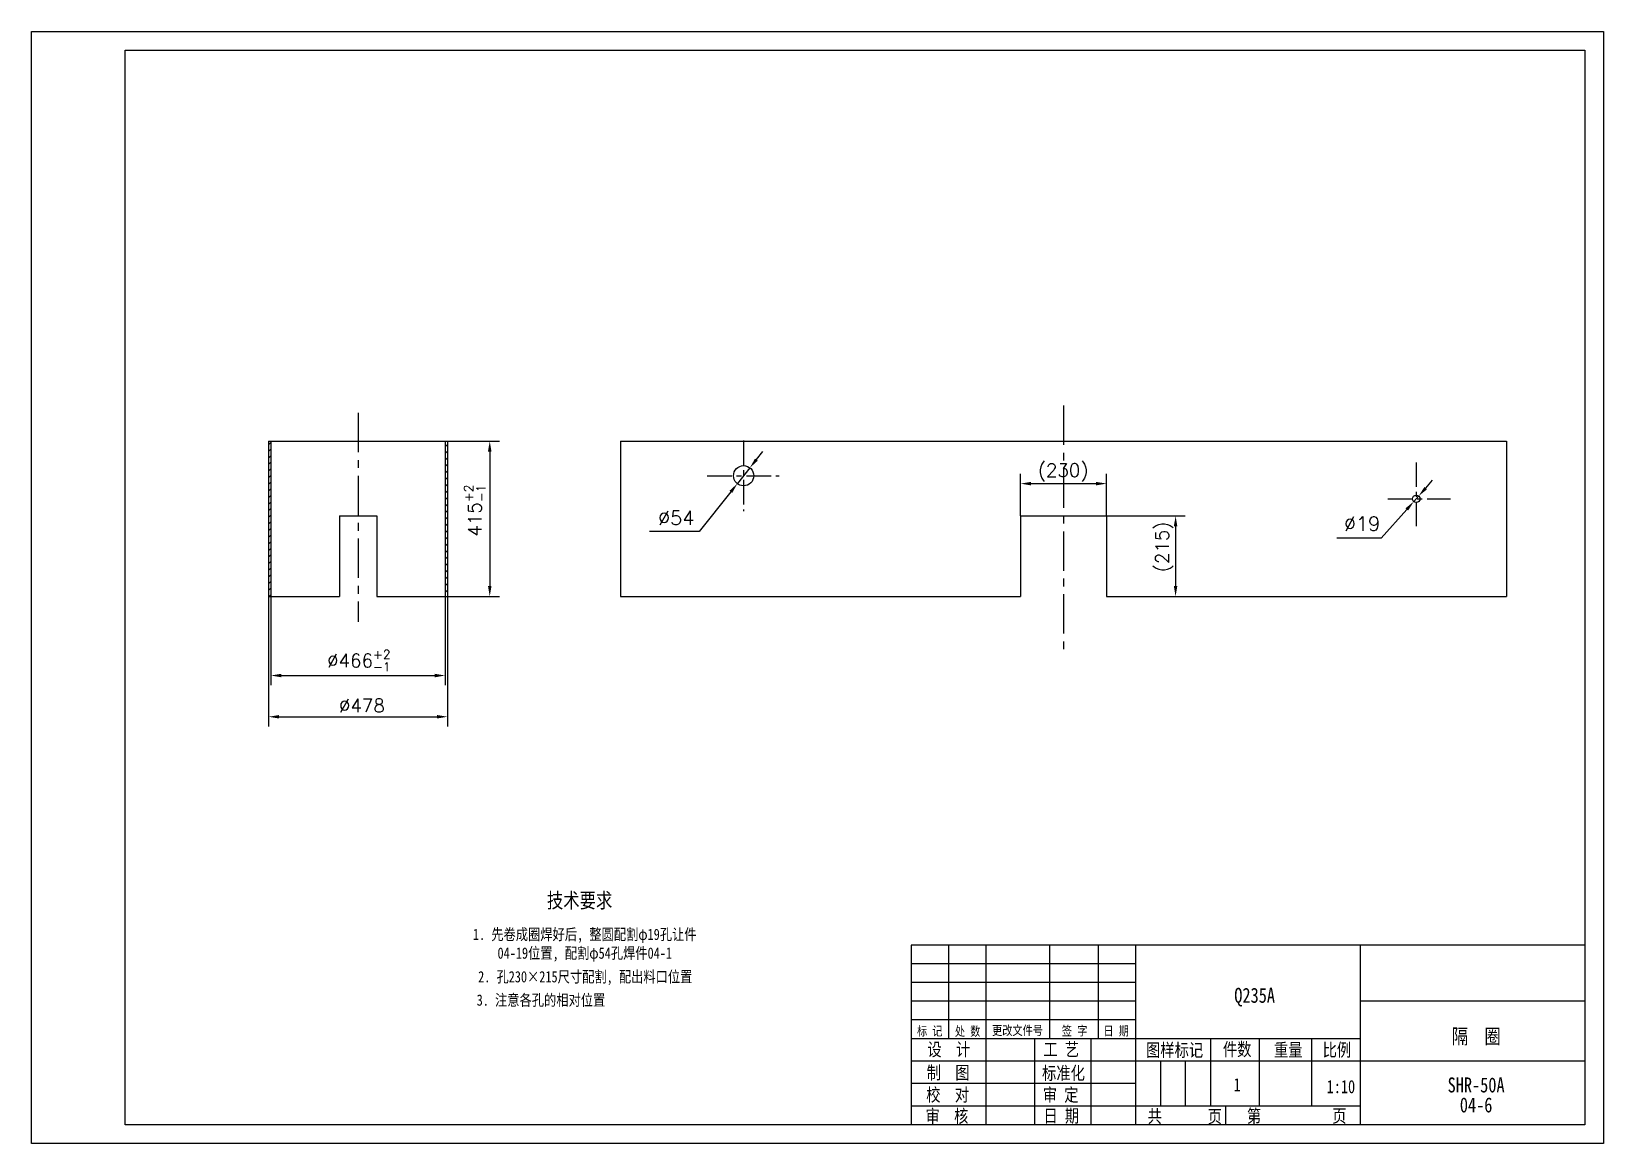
# Model space of a CAD drawing. Extents: x -1538 to 2662, y -952 to 2018.
import ezdxf

# ---------------------------------------------------------------- set-up
doc = ezdxf.new("R2010")
doc.units = 0
doc.header["$LTSCALE"] = 10.5
doc.header["$MEASUREMENT"] = 0
doc.linetypes.add('CENTER', pattern=[2, 1.25, -0.25, 0.25, -0.25])
doc.layers.get('0').update_dxf_attribs({"color": 2, "linetype": 'CONTINUOUS'})
doc.layers.get('DEFPOINTS').update_dxf_attribs({"linetype": 'CONTINUOUS'})
for name, color, linetype in [('LINE_THIN', 2, 'CONTINUOUS'), ('PART', 3, 'CONTINUOUS'), ('SMPEN_THICK', 7, 'CONTINUOUS')]:
    doc.layers.add(name, color=color, linetype=linetype)
doc.styles.add('HZDX', font='', dxfattribs={"width": 0.8, "height": 7.5})
doc.styles.get("Standard").update_dxf_attribs({"font": 'txt.shx', "height": 35.75, "bigfont": 'hzfs.shx'})
doc.styles.get('HZDX').set_extended_font_data('SimSun')
doc.dimstyles.new('HZDX', dxfattribs={"dimscale": 0, "dimtxt": 5, "dimasz": 3.5, "dimexe": 5.25, "dimexo": 0, "dimgap": 1.5, "dimtad": 1, "dimdec": 4, "dimdsep": 46, "dimtxsty": 'HZDX', "dimcen": 0.09, "dimclrd": 2, "dimclre": 2, "dimclrt": 2, "dimadec": 0, "dimazin": 0, "dimtol": 1, "dimtp": 0.2, "dimtfac": 0.66667, "dimtdec": 4, "dimtmove": 0, "dimatfit": 1, "dimfxl": 1, "dimtvp": 5, "dimtolj": 1, "dimarcsym": 0})

# ---------------------------------------------------------------- blocks, each defined once
blk = doc.blocks.new('*D1')
at = {"color": 2, "linetype": 'ByBlock', "transparency": 16777216}
for p, q in [((-426.3, 924.2), (-287.6, 924.2)), ((-313.6, 896.2), (-313.6, 537.2)), ((-426.3, 509.2), (-287.6, 509.2))]:
    blk.add_line(p, q, dxfattribs=at)
for points in [[(-318.3, 896.2), (-308.9, 896.2), (-313.6, 924.2)], [(-318.3, 537.2), (-308.9, 537.2), (-313.6, 509.2)]]:
    blk.add_solid(points, dxfattribs=at)
at = {"layer": 'DEFPOINTS', "color": 0, "linetype": 'ByBlock', "transparency": 16777216}
for p in [(-426.3, 924.2), (-426.3, 509.2), (-313.6, 509.2)]:
    blk.add_point(p, dxfattribs=at)
at = {"color": 2, "linetype": 'ByBlock', "transparency": 16777216, "insert": (-353.4, 738.6), "char_height": 35.75, "attachment_point": 5, "rotation": 90}
blk.add_mtext('\\A1;415{\\H23.833453;\\S+2^ -1;}', dxfattribs=at)
blk = doc.blocks.new('*D2')
at = {"color": 2, "linetype": 'ByBlock', "transparency": 16777216}
for p, q in [((-898.3, 509.2), (-898.3, 272.1)), ((-432.3, 509.2), (-432.3, 272.1)), ((-870.3, 298.1), (-460.3, 298.1))]:
    blk.add_line(p, q, dxfattribs=at)
for points in [[(-870.3, 302.7), (-870.3, 293.4), (-898.3, 298.1)], [(-460.3, 302.7), (-460.3, 293.4), (-432.3, 298.1)]]:
    blk.add_solid(points, dxfattribs=at)
at = {"layer": 'DEFPOINTS', "color": 0, "linetype": 'ByBlock', "transparency": 16777216}
for p in [(-898.3, 509.2), (-432.3, 509.2), (-432.3, 298.1)]:
    blk.add_point(p, dxfattribs=at)
at = {"color": 2, "linetype": 'ByBlock', "transparency": 16777216, "insert": (-663.3, 337.9), "char_height": 35.75, "attachment_point": 5}
blk.add_mtext('\\A1;∅466{\\H23.833453;\\S+2^ -1;}', dxfattribs=at)
blk = doc.blocks.new('*D3')
at = {"color": 2, "linetype": 'ByBlock', "transparency": 16777216}
for p, q in [((-904.3, 509.2), (-904.3, 162)), ((-426.3, 509.2), (-426.3, 162)), ((-876.3, 188), (-454.3, 188))]:
    blk.add_line(p, q, dxfattribs=at)
for points in [[(-876.3, 192.6), (-876.3, 183.3), (-904.3, 188)], [(-454.3, 192.6), (-454.3, 183.3), (-426.3, 188)]]:
    blk.add_solid(points, dxfattribs=at)
at = {"layer": 'DEFPOINTS', "color": 0, "linetype": 'ByBlock', "transparency": 16777216}
for p in [(-904.3, 509.2), (-426.3, 509.2), (-426.3, 188)]:
    blk.add_point(p, dxfattribs=at)
at = {"color": 2, "linetype": 'ByBlock', "transparency": 16777216, "insert": (-655.1, 217.8), "char_height": 35.75, "attachment_point": 5}
blk.add_mtext('\\A1;∅478', dxfattribs=at)
blk = doc.blocks.new('*D4')
at = {"color": 2, "linetype": 'ByBlock', "transparency": 16777216}
for p, q in [((1334.5, 724.2), (1544.7, 724.2)), ((1518.7, 696.2), (1518.7, 537.2)), ((1334.5, 509.2), (1544.7, 509.2))]:
    blk.add_line(p, q, dxfattribs=at)
for points in [[(1514, 696.2), (1523.4, 696.2), (1518.7, 724.2)], [(1514, 537.2), (1523.4, 537.2), (1518.7, 509.2)]]:
    blk.add_solid(points, dxfattribs=at)
at = {"layer": 'DEFPOINTS', "color": 0, "linetype": 'ByBlock', "transparency": 16777216}
for p in [(1334.5, 724.2), (1334.5, 509.2), (1518.7, 509.2)]:
    blk.add_point(p, dxfattribs=at)
at = {"color": 2, "linetype": 'ByBlock', "transparency": 16777216, "insert": (1488.8, 641.7), "char_height": 35.75, "attachment_point": 5, "rotation": 90}
blk.add_mtext('\\A1;(215)', dxfattribs=at)
blk = doc.blocks.new('*D5')
at = {"color": 2, "linetype": 'ByBlock', "transparency": 16777216}
for p, q in [((1104.5, 724.2), (1104.5, 836.6)), ((1132.5, 810.6), (1306.5, 810.6)), ((1334.5, 724.2), (1334.5, 836.6))]:
    blk.add_line(p, q, dxfattribs=at)
for points in [[(1132.5, 815.2), (1132.5, 805.9), (1104.5, 810.6)], [(1306.5, 815.2), (1306.5, 805.9), (1334.5, 810.6)]]:
    blk.add_solid(points, dxfattribs=at)
at = {"layer": 'DEFPOINTS', "color": 0, "linetype": 'ByBlock', "transparency": 16777216}
for p in [(1334.5, 810.6), (1104.5, 724.2), (1334.5, 724.2)]:
    blk.add_point(p, dxfattribs=at)
at = {"color": 2, "linetype": 'ByBlock', "transparency": 16777216, "insert": (1218.3, 840.4), "char_height": 35.75, "attachment_point": 5}
blk.add_mtext('\\A1;(230)', dxfattribs=at)

msp = doc.modelspace()

# ---------------------------------------------------------------- hatches: boundary and pattern name
at = {"layer": 'SMPEN_THICK'}
h = msp.add_hatch(dxfattribs=at)
h.set_pattern_fill('ANSI31', color=256, scale=100, style=0)
h.set_pattern_definition([(45, (-4233.806, -3281.196), (-8.838835, 8.838835), [])])
h.paths.add_polyline_path([(-426.2826, 509.1739), (-426.2826, 924.1739), (-432.2826, 924.1739), (-432.2826, 509.1739)])
h.paths.add_polyline_path([(-904.2826, 924.1739), (-904.2826, 509.1739), (-898.2826, 509.1739), (-898.2826, 924.1739)])

# ---------------------------------------------------------------- linework, layer by layer
at = {"color": 2, "linetype": 'ByBlock'}
for p, q in [((398.79969, 874.82496), (416.18149, 896.77658)), ((381.4179, 852.87335), (347.89587, 810.5381)), ((2186.7947, 798.5102), (2205.37941, 819.45318)), ((330.51408, 788.58648), (245.85544, 682.67037)), ((2168.20999, 777.56722), (2154.9352, 762.60794)), ((2136.35049, 741.66496), (2067.64371, 665.23976))]:
    msp.add_line(p, q, dxfattribs=at)
for points in [[(395.14109, 877.72193), (402.4583, 871.928), (381.4179, 852.87335)], [(326.85548, 791.48345), (334.17268, 785.68952), (347.89587, 810.5381)], [(2183.3042, 801.60765), (2190.2852, 795.41275), (2168.20999, 777.56722)], [(2132.85999, 744.76241), (2139.84099, 738.56751), (2154.9352, 762.60794)]]:
    msp.add_solid(points, dxfattribs=at)
at = {"layer": 'DEFPOINTS', "color": 0, "linetype": 'ByBlock'}
for p in [(381.4179, 852.87335), (347.89587, 810.5381), (2154.9352, 762.60794), (2168.20999, 777.56722), (-898.2826, 509.1739), (-432.2826, 509.1739)]:
    msp.add_point(p, dxfattribs=at)
at = {"layer": 'LINE_THIN', "linetype": 'Continuous'}
for p, q in [((-1537.96987, -951.81931), (-1537.96987, 2018.18066)), ((-1537.96987, 2018.18066), (2662.03009, 2018.18066)), ((2662.03009, 2018.18066), (2662.03009, -951.81931)), ((2662.03009, -951.81931), (-1537.96987, -951.81931))]:
    msp.add_line(p, q, dxfattribs=at)
at = {"layer": 'PART', "linetype": 'Continuous'}
for p, q in [((-1287.96987, -901.81931), (-1287.96987, 1968.18066)), ((-1287.96987, 1968.18066), (2612.03009, 1968.18066)), ((2612.03009, 1968.18066), (2612.03009, -901.81931)), ((812.03009, -421.81931), (812.03009, -901.81931)), ((2612.03009, -421.81931), (812.03009, -421.81931)), ((912.03009, -421.81931), (912.03009, -671.81931)), ((1012.03009, -421.81931), (1012.03009, -901.81931)), ((1182.03009, -421.81931), (1182.03009, -671.81931)), ((1312.03009, -421.81931), (1312.03009, -671.81931)), ((1412.03009, -421.81931), (1412.03009, -901.81931)), ((2012.03009, -421.81931), (2012.03009, -901.81931)), ((2612.03009, -571.81931), (2012.03009, -571.81931)), ((1142.03009, -671.81931), (1142.03009, -901.81931)), ((1292.03009, -671.81931), (1292.03009, -901.81931)), ((1612.03009, -671.81931), (1612.03009, -851.81931)), ((1742.03009, -671.81931), (1742.03009, -851.81931)), ((1882.03009, -671.81931), (1882.03009, -851.81931)), ((1478.03009, -731.81931), (1478.03009, -851.81931)), ((1544.03009, -731.81931), (1544.03009, -851.81931)), ((2612.03009, -731.81931), (2012.03009, -731.81931)), ((1652.03009, -851.81931), (1652.03009, -901.81931)), ((2612.03009, -901.81931), (-1287.96987, -901.81931))]:
    msp.add_line(p, q, dxfattribs=at)
at = {"layer": 'SMPEN_THICK', "linetype": 'CENTER', "ltscale": 8}
for p, q in [((1219.4528, 1019.07639), (1219.4528, 354.25225)), ((-665.2826, 999.60698), (-665.2826, 441.85455))]:
    msp.add_line(p, q, dxfattribs=at)
at = {"layer": 'SMPEN_THICK', "color": 4}
for p, q in [((-904.2826, 924.1739), (-426.2826, 924.1739)), ((-904.2826, 924.1739), (-904.2826, 509.1739)), ((-898.2826, 924.1739), (-898.2826, 509.1739)), ((-432.2826, 924.1739), (-432.2826, 509.1739)), ((-426.2826, 924.1739), (-426.2826, 509.1739)), ((35.9528, 924.1739), (35.9528, 509.1739)), ((35.9528, 924.1739), (2402.9528, 924.1739)), ((2402.9528, 924.1739), (2402.9528, 509.1739)), ((-715.2826, 724.1739), (-615.2826, 724.1739)), ((-715.2826, 724.1739), (-715.2826, 509.1739)), ((-615.2826, 724.1739), (-615.2826, 509.1739)), ((1104.4528, 724.1739), (1104.4528, 509.1739)), ((1104.4528, 724.1739), (1334.4528, 724.1739)), ((1334.4528, 724.1739), (1334.4528, 509.1739)), ((-904.2826, 509.1739), (-715.2826, 509.1739)), ((-615.2826, 509.1739), (-426.2826, 509.1739)), ((35.9528, 509.1739), (1104.4528, 509.1739)), ((1334.4528, 509.1739), (2402.9528, 509.1739))]:
    msp.add_line(p, q, dxfattribs=at)
at = {"layer": 'SMPEN_THICK', "linetype": 'CENTER', "ltscale": 5}
for p, q in [((364.65689, 925.45333), (364.65689, 736.60847)), ((2161.57259, 867.28316), (2161.57259, 688.60547)), ((267.31546, 831.70572), (459.35811, 831.70572)), ((2085.5916, 770.08758), (2253.11816, 770.08758))]:
    msp.add_line(p, q, dxfattribs=at)
at = {"layer": 'SMPEN_THICK'}
for p, q in [((245.85544, 682.67037), (113.64615, 682.67037)), ((2067.64371, 665.23976), (1949.43671, 665.23976)), ((1412.03009, -471.81931), (812.03009, -471.81931)), ((1412.03009, -521.81931), (812.03009, -521.81931)), ((1412.03009, -571.81931), (812.03009, -571.81931)), ((1412.03009, -621.81931), (812.03009, -621.81931)), ((2012.03009, -671.81931), (812.03009, -671.81931)), ((2012.03009, -731.81931), (812.03009, -731.81931)), ((1412.03009, -791.81931), (812.03009, -791.81931)), ((2012.03009, -851.81931), (812.03009, -851.81931))]:
    msp.add_line(p, q, dxfattribs=at)
at = {"layer": 'SMPEN_THICK', "color": 5}
for centre, radius in [((364.65689, 831.70572), 27), ((2161.57259, 770.08758), 10)]:
    msp.add_circle(centre, radius, dxfattribs=at)

# ---------------------------------------------------------------- texts
at = {"color": 2, "linetype": 'ByBlock', "char_height": 37.5, "attachment_point": 5}
for s, insert in [('%%c54', (184.65227, 719.42458)), ('%%c19', (2016.87323, 703.60749))]:
    msp.add_mtext(s, dxfattribs=dict(at, insert=insert))
at = {"layer": 'SMPEN_THICK', "style": 'HZDX', "width": 0.8}
for s, height, p in [('标 记', 25, (827.8505, -663.58294)), ('处 数', 25, (929.08415, -664.38356)), ('更改文件号', 25, (1028.20855, -662.15192)), ('签 字', 25, (1214.82364, -663.216)), ('日 期', 25, (1325.75813, -663.38104)), ('设  计', 35, (855.63699, -718.00031)), ('工 艺', 35, (1165.53835, -717.88795)), ('图样标记', 35, (1439.6108, -719.61213)), ('件数', 35, (1645.03769, -717.5544)), ('重量', 35, (1781.49124, -719.38388)), ('比例', 35, (1911.54035, -719.15564)), ('制  图', 35, (853.80666, -779.8515)), ('标准化', 35, (1161.87766, -781.2245)), ('1', 35, (1673.60207, -812.11764)), ('1:10', 35, (1922.252, -817.28731)), ('校  对', 35, (852.54897, -839.07259)), ('审 定', 35, (1163.93635, -839.34034)), ('审  核', 35, (850.71862, -896.0077)), ('日 期', 35, (1165.61549, -895.22471)), ('共', 35, (1443.95653, -896.13417)), ('页', 35, (1604.54884, -896.93479)), ('第', 35, (1709.31744, -895.67767)), ('页', 35, (1937.28462, -895.67767))]:
    msp.add_text(s, height=height, dxfattribs=at).set_placement(p)
at = {"layer": 'SMPEN_THICK', "attachment_point": 5, "style": 'HZDX'}
for s, insert, char_height in [('\\f仿宋_GB2312|b0|i0|c134|p49;技术要求', (-73.44551, -304.82509), 40), ('1. 先卷成圈焊好后, 整圆配割φ19孔让件\\P04-19位置, 配割φ54孔焊件04-1', (-59.72908, -422.20293), 30), ('2. 孔230×215尺寸配割, 配出料口位置 ', (-58.41269, -510.19152), 30), ('Q235A', (1729.88209, -560.90656), 40), ('3. 注意各孔的相对位置 ', (-176.68152, -570.34975), 30), ('隔  圈', (2321.98783, -667.6934), 40), ('SHR-50A', (2321.54946, -795.60854), 40), ('04-6', (2321.54946, -849.00606), 40)]:
    msp.add_mtext(s, dxfattribs=dict(at, insert=insert, char_height=char_height))

# ---------------------------------------------------------------- dimensions: what is measured, and where the dimension line sits
at = {"layer": 'SMPEN_THICK'}
dim = msp.add_linear_dim(base=(-313.60378, 509.1739), p1=(-426.2826, 924.1739), p2=(-426.2826, 509.1739), angle=90, dimstyle='HZDX', override={"dimscale": 8, "dimtxt": 3, "dimexe": 3.25, "dimtxsty": 'Standard', "dimtp": 2, "dimtm": 1, "dimatfit": 2}, dxfattribs=at)
dim.commit()
dim.dimension.update_dxf_attribs({"geometry": '*D1', "text_midpoint": (-313.60378, 738.61343), "dimtype": 160})
for base, p1, p2, text, override, picture, middle in [((1334.4528, 810.56607), (1104.4528, 724.1739), (1334.4528, 724.1739), '(<>)', {"dimscale": 8, "dimtxt": 3, "dimexe": 3.25, "dimtxsty": 'Standard', "dimtol": 0, "dimtp": 2, "dimtm": 1, "dimatfit": 2}, '*D5', (1218.25799, 810.56607)), ((-426.2826, 187.96917), (-904.2826, 509.1739), (-426.2826, 509.1739), '%%c<>', {"dimscale": 8, "dimtxt": 3, "dimexe": 3.25, "dimtxsty": 'Standard', "dimtol": 0, "dimtp": 2, "dimtm": 1, "dimatfit": 2}, '*D3', (-655.06823, 187.96917)), ((-432.2826, 298.06614), (-898.2826, 509.1739), (-432.2826, 509.1739), '%%c<>', {"dimscale": 8, "dimtxt": 3, "dimexe": 3.25, "dimtxsty": 'Standard', "dimtp": 2, "dimtm": 1, "dimatfit": 2}, '*D2', (-663.28921, 298.06614))]:
    dim = msp.add_linear_dim(base=base, p1=p1, p2=p2, text=text, dimstyle='HZDX', override=override, dxfattribs=at)
    dim.commit()
    dim.dimension.update_dxf_attribs({"geometry": picture, "text_midpoint": middle, "dimtype": 160})
dim = msp.add_linear_dim(base=(1518.71316, 509.1739), p1=(1334.4528, 724.1739), p2=(1334.4528, 509.1739), angle=90, text='(<>)', dimstyle='HZDX', override={"dimscale": 8, "dimtxt": 3, "dimexe": 3.25, "dimtxsty": 'Standard', "dimtol": 0, "dimtp": 2, "dimtm": 1, "dimatfit": 2}, dxfattribs=at)
dim.commit()
dim.dimension.update_dxf_attribs({"geometry": '*D4', "text_midpoint": (1518.71316, 641.66941), "dimtype": 160})

doc.saveas('drawing.dxf')
